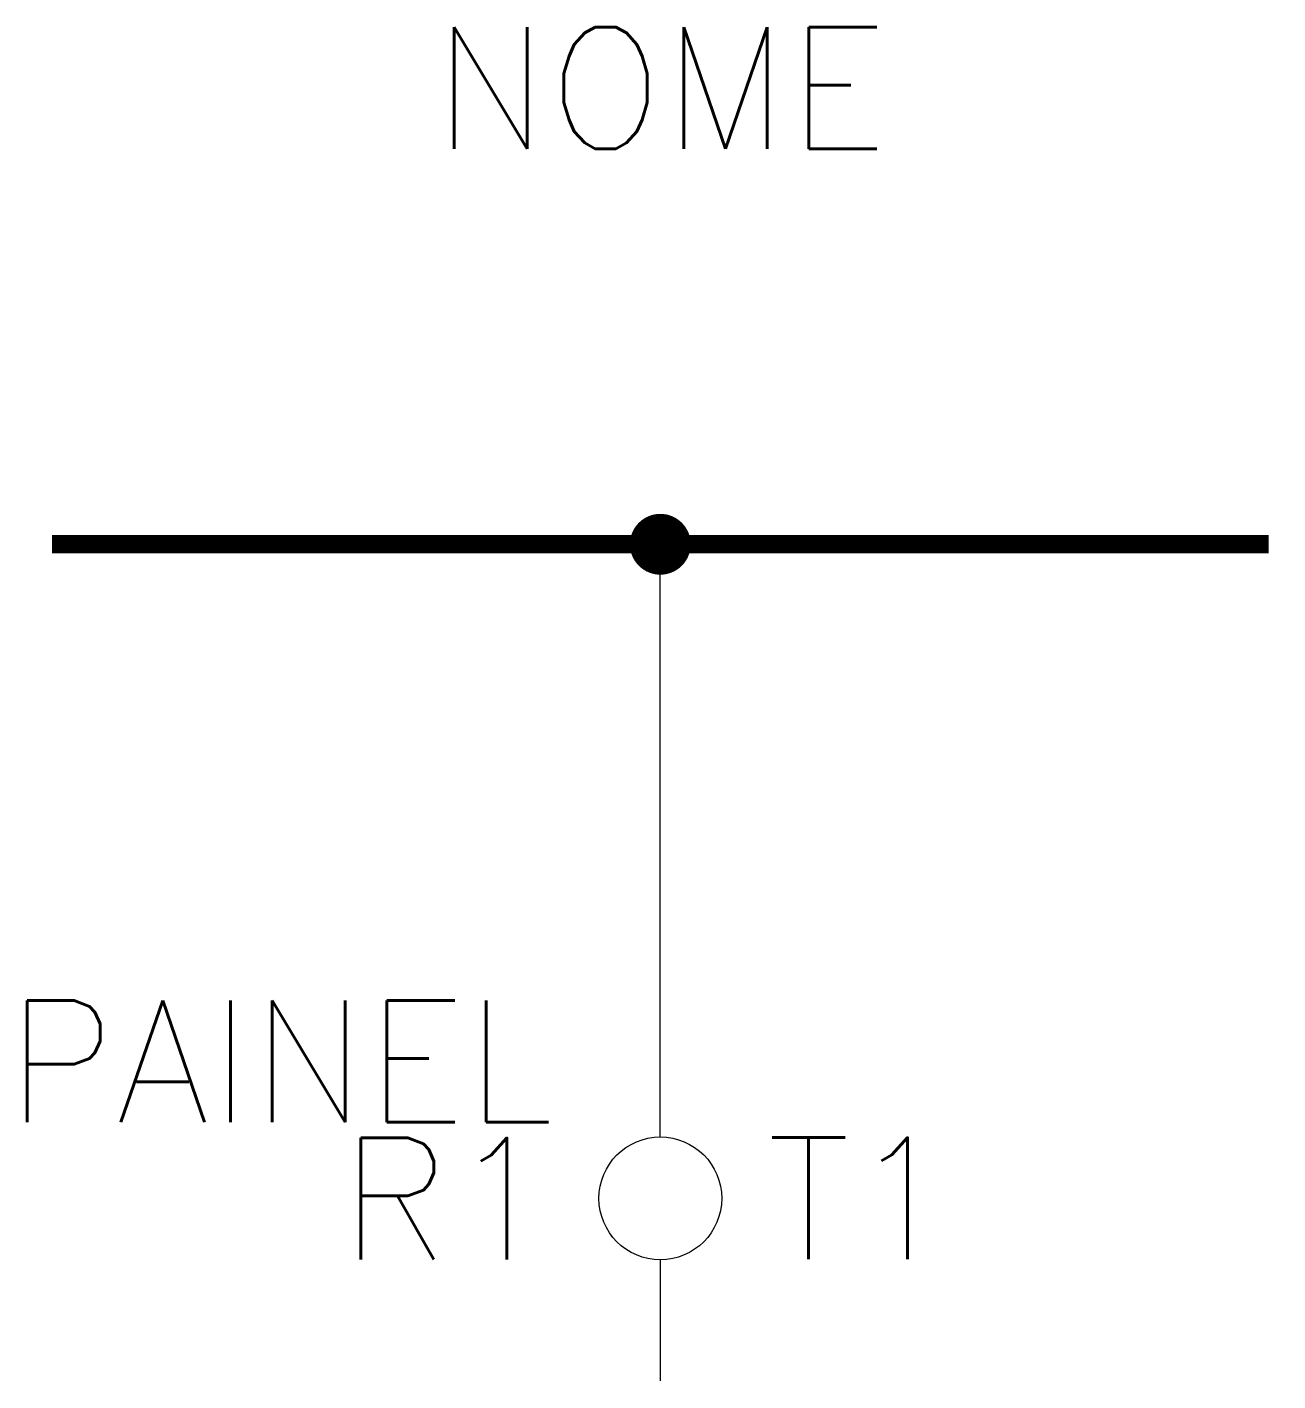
# Model space of a CAD drawing. Header units: millimetres. Extents: x 110.8 to 131.4, y 242.3 to 264.5.
import ezdxf
from ezdxf.enums import TextEntityAlignment as Align

# ---------------------------------------------------------------- set-up
doc = ezdxf.new("R2010")
doc.units = ezdxf.units.MM
doc.header["$LTSCALE"] = 10
doc.styles.add('romans', font='romans.shx')

msp = doc.modelspace()

# ---------------------------------------------------------------- linework, layer by layer
at = {"color": 7}
for p, q in [((121.25, 246.25), (121.25, 256)), ((121.25, 244.25), (121.25, 242.25))]:
    msp.add_line(p, q, dxfattribs=at)
at = {"color": 7, "const_width": 0.5}
msp.add_lwpolyline([(121, 256, 1), (121.5, 256, 1)], format="xyb", close=True, dxfattribs=at)
at = {"color": 5, "const_width": 0.3}
msp.add_lwpolyline([(111.25, 256), (131.25, 256)], dxfattribs=at)
at = {"color": 7}
msp.add_circle((121.25, 245.25), 1.009, dxfattribs=at)

# ---------------------------------------------------------------- texts
at = {"color": 7, "lineweight": -3, "style": 'romans'}
msp.add_attdef('NOME', text='NOME', height=2, dxfattribs=at).set_placement((121.25, 263.5), align=Align.MIDDLE_CENTER)
for tag, p in [('PAINEL', (119.5, 247.501)), ('R1', (119.5, 245.244))]:
    msp.add_attdef(tag, text='', height=2, dxfattribs=at).set_placement(p, align=Align.MIDDLE_RIGHT)
msp.add_attdef('T1', text='', height=2, dxfattribs=at).set_placement((123, 245.25), align=Align.MIDDLE_LEFT)

doc.saveas('drawing.dxf')
